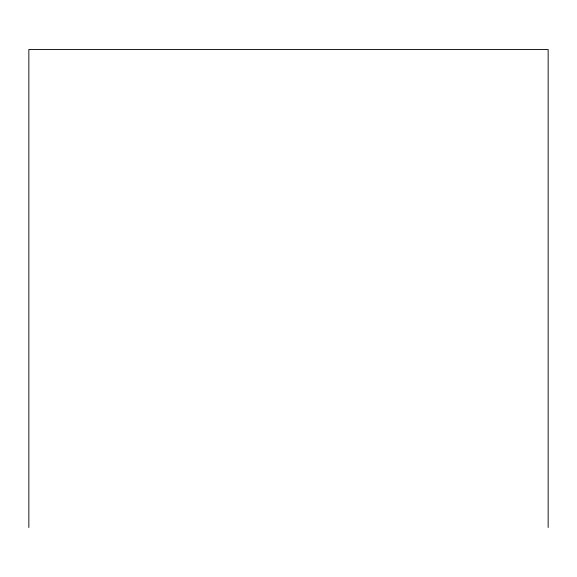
<?xml version="1.0" encoding="UTF-8"?>
<svg xmlns="http://www.w3.org/2000/svg" width="577" height="577" viewBox="0 0 577 577"><rect width="100%" height="100%" fill="white"/><g stroke="black" fill="none" stroke-linecap="round" stroke-linejoin="round"><path stroke-width="0.87" d="M548.15 527.493L548.15 49.507L28.85 49.507L28.85 527.493"/></g></svg>
